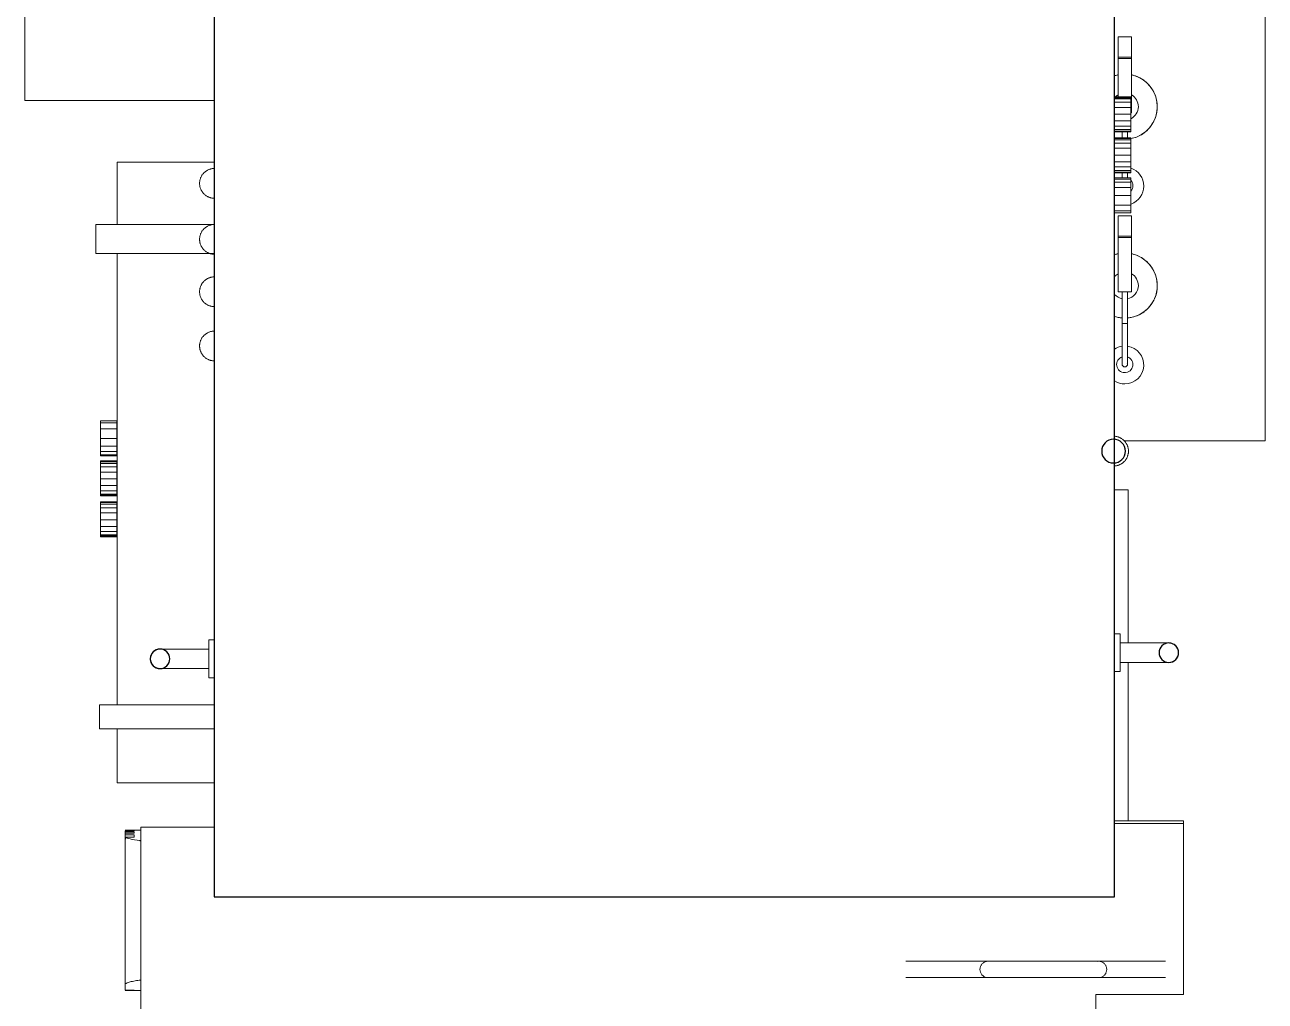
# Model space of a CAD drawing. Header units: millimetres. Extents: x -22696 to 333987, y -7117 to 2643871.
# Drawn here: x 20515 to 22803, y 829 to 2630 of the extents above; entities that cross this region are included whole.
import ezdxf

# ---------------------------------------------------------------- set-up
doc = ezdxf.new("R2010")
doc.units = ezdxf.units.MM
for name, color, linetype, lineweight in [('A__MASS', 7, 'Continuous', 25), ('A_FFE_SA', 7, 'Continuous', 9), ('A_Mass', 7, 'Continuous', 9)]:
    doc.layers.add(name, color=color, linetype=linetype, lineweight=lineweight)

# ---------------------------------------------------------------- blocks, each defined once
blk = doc.blocks.new('FIRE_TRUCK_-_medium_size_13644 - Camion Man-V2-00-Ground Floor Plan')
at = {"layer": 'A__MASS'}
for p, q in [((-1866.1, 8206.9), (-1866.1, 2146.1)), ((-205.3, 2146.1), (-205.3, 8206.9)), ((-1866.1, 2146.1), (-205.3, 2146.1))]:
    blk.add_line(p, q, dxfattribs=at)
for centre, radius, start, end in [((-207.2, 2968.5), 21.9, 90, 270), ((-207.2, 2968.5), 21.9, 270, 90), ((-105.3, 2596.6), 18, 90, 270), ((-105.3, 2596.6), 18, 270, 90), ((-1966.1, 2585.3), 18, 90, 270), ((-1966.1, 2585.3), 18, 270, 90)]:
    blk.add_arc(centre, radius, start, end, dxfattribs=at)
at = {"layer": 'A_FFE_SA'}
for p, q in [((-199, 3695), (-199, 3732.5)), ((-199, 3732.5), (-174, 3732.5)), ((-174, 3732.5), (-174, 3695)), ((-199, 3692.5), (-199, 3695)), ((-199, 3695), (-174, 3695)), ((-199, 3621.8), (-199, 3692.5)), ((-199, 3692.5), (-174, 3692.5)), ((-174, 3695), (-174, 3692.5)), ((-174, 3692.5), (-174, 3592.5)), ((-175.3, 3592.5), (-174, 3592.5)), ((-191.5, 3557.2), (-191.5, 3546.4)), ((-181.5, 3546.4), (-181.5, 3557.2)), ((-199, 3365), (-199, 3402.5)), ((-199, 3402.5), (-174, 3402.5)), ((-174, 3402.5), (-174, 3365)), ((-199, 3362.5), (-199, 3365)), ((-199, 3365), (-174, 3365)), ((-174, 3365), (-174, 3362.5)), ((-199, 3262.5), (-199, 3362.5)), ((-199, 3362.5), (-174, 3362.5)), ((-174, 3362.5), (-174, 3262.5)), ((-199, 3262.5), (-174, 3262.5)), ((-191.5, 3262.5), (-191.5, 3203.9)), ((-181.5, 3203.9), (-181.5, 3262.5))]:
    blk.add_line(p, q, dxfattribs=at)
at = {"layer": 'A_FFE_SA', "flags": 128}
for points in [[(-191.5, 3481.1), (-191.5, 3478.9), (-191.5, 3476.9), (-191.5, 3474.9), (-191.5, 3473)], [(-181.5, 3472.6), (-181.5, 3473.8), (-181.5, 3475.7), (-181.5, 3477.7), (-181.5, 3479.8), (-181.5, 3481.8)], [(-191.5, 3203.9), (-191.5, 3201.1), (-191.5, 3198.2), (-191.5, 3195.4), (-191.5, 3192.5), (-191.5, 3189.7), (-191.5, 3186.9), (-191.5, 3184.1), (-191.5, 3181.3), (-191.5, 3178.5), (-191.5, 3175.8), (-191.5, 3173.1), (-191.5, 3170.4), (-191.5, 3167.8), (-191.5, 3165.3), (-191.5, 3162.7), (-191.5, 3160.3), (-191.5, 3157.9), (-191.5, 3155.5), (-191.5, 3153.3), (-191.5, 3151.1), (-191.5, 3148.9), (-191.5, 3146.9), (-191.5, 3144.9), (-191.5, 3143), (-191.5, 3141.2), (-191.5, 3139.5), (-191.5, 3137.9), (-191.5, 3136.4), (-191.5, 3135), (-191.5, 3133.6), (-191.5, 3132.4), (-191.5, 3131.3), (-191.5, 3130.3), (-191.5, 3129.4), (-191.5, 3128.9)], [(-181.5, 3128.9), (-181.5, 3129.7), (-181.5, 3130.7), (-181.5, 3131.8), (-181.5, 3132.9), (-181.5, 3134.2), (-181.5, 3135.5), (-181.5, 3137), (-181.5, 3138.6), (-181.5, 3140.2), (-181.5, 3142), (-181.5, 3143.8), (-181.5, 3145.7), (-181.5, 3147.7), (-181.5, 3149.8), (-181.5, 3152), (-181.5, 3154.2), (-181.5, 3156.5), (-181.5, 3158.9), (-181.5, 3161.3), (-181.5, 3163.8), (-181.5, 3166.3), (-181.5, 3168.9), (-181.5, 3171.5), (-181.5, 3174.2), (-181.5, 3176.9), (-181.5, 3179.7), (-181.5, 3182.4), (-181.5, 3185.2), (-181.5, 3188.1), (-181.5, 3190.9), (-181.5, 3193.7), (-181.5, 3196.6), (-181.5, 3199.4), (-181.5, 3202.3), (-181.5, 3203.9)]]:
    blk.add_lwpolyline(points, dxfattribs=at)
at = {"layer": 'A_FFE_SA'}
for centre, radius, start, end in [((-186.5, 3603.9), 60, 102.8571, 108.6928), ((-186.5, 3603.9), 60, 103.5958, 108.402), ((-186.5, 3603.9), 60, 0, 77.1429), ((-186.5, 3603.9), 60, 53.7334, 76.4042), ((-186.5, 3603.9), 60, 27.1143, 49.4839), ((-186.5, 3603.9), 25, 120, 134.1373), ((-186.5, 3603.9), 25, 0, 60), ((-186.5, 3603.9), 60, 0, 23.3606), ((-186.5, 3603.9), 60, 280.7748, 360), ((-186.5, 3603.9), 25, 296.7383, 0), ((-186.5, 3603.9), 60, 336.6394, 360), ((-186.5, 3603.9), 60, 310.5161, 332.8857), ((-186.5, 3603.9), 60, 251.3072, 254.8852), ((-186.5, 3603.9), 60, 251.598, 253.8061), ((-186.5, 3603.9), 60, 283.5958, 306.2666), ((-186.5, 3457.4), 35, 289.181, 70.819), ((-186.5, 3458.2), 15, 318.5764, 41.4236), ((-186.5, 3273.9), 60, 102.8571, 108.6928), ((-186.5, 3273.9), 60, 103.5958, 108.402), ((-186.5, 3273.9), 60, 0, 77.1429), ((-186.5, 3273.9), 60, 53.7334, 76.4042), ((-186.5, 3273.9), 60, 27.1143, 49.4839), ((-186.5, 3273.9), 25, 120, 139.2793), ((-186.5, 3273.9), 25, 0, 60), ((-186.5, 3273.9), 60, 0, 23.3606), ((-186.5, 3273.9), 25, 280.7995, 0), ((-186.5, 3273.9), 60, 274.7268, 360), ((-186.5, 3273.9), 60, 336.6394, 360), ((-186.5, 3273.9), 25, 220.7207, 259.2003), ((-186.5, 3273.9), 60, 310.5161, 332.8857), ((-186.5, 3273.9), 60, 251.3072, 265.2729), ((-186.5, 3273.9), 60, 251.598, 256.4042), ((-186.5, 3273.9), 60, 258.9629, 265.2574), ((-186.5, 3273.9), 60, 274.7423, 281.0371), ((-186.5, 3273.9), 60, 283.5958, 306.2666), ((-186.5, 3127.4), 35, 97.6659, 123.0703), ((-186.5, 3127.4), 35, 270, 81.8884), ((-186.5, 3128.2), 15, 108.0989, 270), ((-186.5, 3128.2), 15, 270, 70.5593), ((-186.5, 3128.2), 15, 264.9501, 270), ((-186.5, 3128.2), 15, 270, 275.0499), ((-186.5, 3127.4), 35, 236.9297, 270)]:
    blk.add_arc(centre, radius, start, end, dxfattribs=at)
for points in [[(-186.5, 3204.1), (-187.1, 3204.1), (-188.2, 3204.1), (-189.8, 3204.1), (-190.9, 3204), (-191.3, 3204), (-191.4, 3203.9)], [(-181.5, 3203.9), (-181.6, 3204), (-182.1, 3204), (-183.2, 3204.1), (-184.7, 3204.1), (-185.9, 3204.1), (-186.5, 3204.1)], [(-186.5, 3123.9), (-187.1, 3123.9), (-188.2, 3124.1), (-189.8, 3125), (-190.9, 3126.4), (-191.5, 3128), (-191.5, 3129.2), (-191.4, 3129.8)], [(-182.1, 3131.4), (-181.8, 3130.9), (-181.4, 3129.8), (-181.4, 3128), (-182, 3126.4), (-183.2, 3125), (-184.7, 3124.1), (-185.9, 3123.9), (-186.5, 3123.9)]]:
    blk.add_open_spline(points, degree=3, dxfattribs=at)
at = {"layer": 'A_Mass'}
for p, q in [((-2215.7, 6142.2), (-2215.7, 3615)), ((72.5, 2987.3), (72.5, 6132.3)), ((-175.3, 3621.8), (-205.3, 3621.8)), ((-205.3, 3620.3), (-175.3, 3620.3)), ((-205.3, 3618.2), (-175.3, 3618.2)), ((-175.3, 3621.8), (-175.3, 3620.3)), ((-175.3, 3620.3), (-175.3, 3618.2)), ((-175.3, 3618.2), (-175.3, 3612.2)), ((-2215.7, 3615), (-1866.1, 3615)), ((-205.3, 3612.2), (-175.3, 3612.2)), ((-205.3, 3602.6), (-175.3, 3602.6)), ((-175.3, 3612.2), (-175.3, 3602.6)), ((-175.3, 3602.6), (-175.3, 3590.1)), ((-205.3, 3590.1), (-175.3, 3590.1)), ((-205.3, 3577.7), (-175.3, 3577.7)), ((-175.3, 3590.1), (-175.3, 3577.7)), ((-175.3, 3577.7), (-175.3, 3568.2)), ((-205.3, 3568.2), (-175.3, 3568.2)), ((-205.3, 3561.7), (-175.3, 3561.7)), ((-205.3, 3558.7), (-175.3, 3558.7)), ((-205.3, 3558.5), (-175.3, 3558.5)), ((-205.3, 3557.2), (-175.3, 3557.2)), ((-175.3, 3568.2), (-175.3, 3561.7)), ((-175.3, 3561.7), (-175.3, 3558.7)), ((-175.3, 3558.5), (-175.3, 3557.2)), ((-175.3, 3546.4), (-205.3, 3546.4)), ((-205.3, 3544.9), (-175.3, 3544.9)), ((-205.3, 3542.9), (-175.3, 3542.9)), ((-205.3, 3536.8), (-175.3, 3536.8)), ((-205.3, 3527.2), (-175.3, 3527.2)), ((-175.3, 3546.4), (-175.3, 3544.9)), ((-175.3, 3544.9), (-175.3, 3542.9)), ((-175.3, 3542.9), (-175.3, 3536.8)), ((-175.3, 3536.8), (-175.3, 3527.2)), ((-175.3, 3527.2), (-175.3, 3514.7)), ((-2045.2, 3501.7), (-2045.2, 3386.5)), ((-2045.2, 3501.7), (-1965.2, 3501.7)), ((-1965.2, 3501.7), (-1866.1, 3501.7)), ((-205.3, 3514.7), (-175.3, 3514.7)), ((-205.3, 3502.4), (-175.3, 3502.4)), ((-175.3, 3514.7), (-175.3, 3502.4)), ((-175.3, 3502.4), (-175.3, 3492.8)), ((-205.3, 3492.8), (-175.3, 3492.8)), ((-205.3, 3486.3), (-175.3, 3486.3)), ((-205.3, 3483.3), (-175.3, 3483.3)), ((-205.3, 3483.1), (-175.3, 3483.1)), ((-205.3, 3481.8), (-175.3, 3481.8)), ((-175.3, 3492.8), (-175.3, 3486.3)), ((-175.3, 3486.3), (-175.3, 3483.3)), ((-175.3, 3483.1), (-175.3, 3481.8)), ((-205.3, 3472.6), (-175.3, 3472.6)), ((-205.3, 3470.3), (-175.3, 3470.3)), ((-205.3, 3464.6), (-175.3, 3464.6)), ((-175.3, 3472.6), (-175.3, 3470.3)), ((-175.3, 3470.3), (-175.3, 3464.6)), ((-175.3, 3464.6), (-175.3, 3454.6)), ((-205.3, 3454.6), (-175.3, 3454.6)), ((-205.3, 3440.3), (-175.3, 3440.3)), ((-175.3, 3454.6), (-175.3, 3440.3)), ((-175.3, 3440.3), (-175.3, 3422.3)), ((-205.3, 3422.3), (-175.3, 3422.3)), ((-205.3, 3411.6), (-175.3, 3411.6)), ((-175.3, 3422.3), (-175.3, 3411.6)), ((-175.3, 3411.6), (-175.3, 3408)), ((-2084.9, 3386.5), (-2084.9, 3333)), ((-2084.9, 3386.5), (-1994.9, 3386.5)), ((-1994.9, 3386.5), (-1866.1, 3386.5)), ((-175.3, 3408), (-205.3, 3408)), ((-1994.9, 3333), (-2084.9, 3333)), ((-2045.2, 3333), (-2045.2, 2500.5)), ((-1866.1, 3333), (-1994.9, 3333)), ((-2076.1, 3020.5), (-2076.1, 3024.2)), ((-2076.1, 3024.2), (-2046.1, 3024.2)), ((-2076.1, 3009.8), (-2076.1, 3020.5)), ((-2046.1, 3020.5), (-2076.1, 3020.5)), ((-2046.1, 3024.2), (-2046.1, 3020.5)), ((-2046.1, 3020.5), (-2046.1, 3009.8)), ((-2076.1, 2991.9), (-2076.1, 3009.8)), ((-2046.1, 3009.8), (-2076.1, 3009.8)), ((-2046.1, 3009.8), (-2046.1, 2991.9)), ((-2076.1, 2977.5), (-2076.1, 2991.9)), ((-2046.1, 2991.9), (-2076.1, 2991.9)), ((-2076.1, 2967.6), (-2076.1, 2977.5)), ((-2046.1, 2977.5), (-2076.1, 2977.5)), ((-2046.1, 2991.9), (-2046.1, 2977.5)), ((-2046.1, 2977.5), (-2046.1, 2967.6)), ((-188.4, 2987.3), (72.5, 2987.3)), ((-2076.1, 2961.8), (-2076.1, 2967.6)), ((-2046.1, 2967.6), (-2076.1, 2967.6)), ((-2076.1, 2959.5), (-2076.1, 2961.8)), ((-2046.1, 2961.8), (-2076.1, 2961.8)), ((-2046.1, 2959.5), (-2076.1, 2959.5)), ((-2046.1, 2967.6), (-2046.1, 2961.8)), ((-2046.1, 2961.8), (-2046.1, 2959.5)), ((-2076.1, 2949), (-2076.1, 2950.3)), ((-2046.1, 2950.3), (-2076.1, 2950.3)), ((-2046.1, 2949), (-2076.1, 2949)), ((-2076.1, 2945.8), (-2076.1, 2948.8)), ((-2046.1, 2948.8), (-2076.1, 2948.8)), ((-2076.1, 2939.3), (-2076.1, 2945.8)), ((-2046.1, 2945.8), (-2076.1, 2945.8)), ((-2076.1, 2929.8), (-2076.1, 2939.3)), ((-2046.1, 2939.3), (-2076.1, 2939.3)), ((-2076.1, 2917.4), (-2076.1, 2929.8)), ((-2046.1, 2929.8), (-2076.1, 2929.8)), ((-2046.1, 2950.3), (-2046.1, 2949)), ((-2046.1, 2948.8), (-2046.1, 2945.8)), ((-2046.1, 2945.8), (-2046.1, 2939.3)), ((-2046.1, 2939.3), (-2046.1, 2929.8)), ((-2046.1, 2929.8), (-2046.1, 2917.4)), ((-2076.1, 2904.9), (-2076.1, 2917.4)), ((-2046.1, 2917.4), (-2076.1, 2917.4)), ((-2046.1, 2917.4), (-2046.1, 2904.9)), ((-2076.1, 2895.4), (-2076.1, 2904.9)), ((-2046.1, 2904.9), (-2076.1, 2904.9)), ((-2076.1, 2889.3), (-2076.1, 2895.4)), ((-2046.1, 2895.4), (-2076.1, 2895.4)), ((-2076.1, 2887.2), (-2076.1, 2889.3)), ((-2046.1, 2889.3), (-2076.1, 2889.3)), ((-2076.1, 2885.7), (-2076.1, 2887.2)), ((-2046.1, 2887.2), (-2076.1, 2887.2)), ((-2076.1, 2885.7), (-2046.1, 2885.7)), ((-2046.1, 2904.9), (-2046.1, 2895.4)), ((-2046.1, 2895.4), (-2046.1, 2889.3)), ((-2046.1, 2889.3), (-2046.1, 2887.2)), ((-2046.1, 2887.2), (-2046.1, 2885.7)), ((-205.1, 2897.1), (-180.2, 2897.1)), ((-180.2, 2614.4), (-180.2, 2897.1)), ((-2076.1, 2873.6), (-2076.1, 2874.9)), ((-2046.1, 2874.9), (-2076.1, 2874.9)), ((-2046.1, 2873.6), (-2076.1, 2873.6)), ((-2076.1, 2870.4), (-2076.1, 2873.4)), ((-2046.1, 2873.4), (-2076.1, 2873.4)), ((-2076.1, 2864), (-2076.1, 2870.4)), ((-2046.1, 2870.4), (-2076.1, 2870.4)), ((-2076.1, 2854.4), (-2076.1, 2864)), ((-2046.1, 2864), (-2076.1, 2864)), ((-2046.1, 2874.9), (-2046.1, 2873.6)), ((-2046.1, 2873.4), (-2046.1, 2870.4)), ((-2046.1, 2870.4), (-2046.1, 2864)), ((-2046.1, 2864), (-2046.1, 2854.4)), ((-2076.1, 2842), (-2076.1, 2854.4)), ((-2046.1, 2854.4), (-2076.1, 2854.4)), ((-2076.1, 2829.5), (-2076.1, 2842)), ((-2046.1, 2842), (-2076.1, 2842)), ((-2046.1, 2854.4), (-2046.1, 2842)), ((-2046.1, 2842), (-2046.1, 2829.5)), ((-2076.1, 2820), (-2076.1, 2829.5)), ((-2046.1, 2829.5), (-2076.1, 2829.5)), ((-2076.1, 2813.9), (-2076.1, 2820)), ((-2046.1, 2820), (-2076.1, 2820)), ((-2046.1, 2829.5), (-2046.1, 2820)), ((-2046.1, 2820), (-2046.1, 2813.9)), ((-2076.1, 2811.9), (-2076.1, 2813.9)), ((-2046.1, 2813.9), (-2076.1, 2813.9)), ((-2076.1, 2810.3), (-2076.1, 2811.9)), ((-2046.1, 2811.9), (-2076.1, 2811.9)), ((-2076.1, 2810.3), (-2046.1, 2810.3)), ((-2046.1, 2813.9), (-2046.1, 2811.9)), ((-2046.1, 2811.9), (-2046.1, 2810.3)), ((-195.3, 2631.6), (-205.3, 2631.6)), ((-195.3, 2631.6), (-195.3, 2561.6)), ((-1866.1, 2620.3), (-1876.1, 2620.3)), ((-1876.1, 2550.3), (-1876.1, 2620.3)), ((-145.3, 2614.6), (-195.3, 2614.6)), ((-1876.1, 2603.3), (-1926.1, 2603.3)), ((-1926.1, 2567.3), (-1876.1, 2567.3)), ((-195.3, 2578.6), (-145.3, 2578.6)), ((-180.2, 2286.2), (-180.2, 2578.6)), ((-1876.1, 2550.3), (-1866.1, 2550.3)), ((-205.3, 2561.6), (-195.3, 2561.6)), ((-2077.8, 2500.5), (-2077.8, 2456.3)), ((-2077.8, 2500.5), (-1987.8, 2500.5)), ((-1987.8, 2500.5), (-1866.1, 2500.5)), ((-1987.8, 2456.3), (-2077.8, 2456.3)), ((-2045.2, 2456.3), (-2045.2, 2356.3)), ((-1866.1, 2456.3), (-1987.8, 2456.3)), ((-1965.2, 2356.3), (-2045.2, 2356.3)), ((-1866.1, 2356.3), (-1965.2, 2356.3)), ((-2001.7, 2269.2), (-2030.4, 2269.2)), ((-2030.4, 2269.1), (-2030.4, 2269.1)), ((-2013.9, 2269.1), (-2030.4, 2269.1)), ((-2030.4, 2269.1), (-2013.9, 2269.1)), ((-2030.4, 2266.2), (-2030.4, 2268.2)), ((-2030.4, 2268.2), (-2013.9, 2268.2)), ((-2030.4, 2263.8), (-2030.4, 2266.2)), ((-2013.9, 2266.2), (-2030.4, 2266.2)), ((-2013.9, 2268.2), (-2013.9, 2269.1)), ((-2013.9, 2263.8), (-2013.9, 2266.2)), ((-1866.1, 2275), (-2001.7, 2275)), ((-2001.7, 2275), (-2001.7, 1800)), ((-205.3, 2286.2), (-77.9, 2286.2)), ((-77.9, 2281.2), (-205.3, 2281.2)), ((-77.9, 2286.2), (-77.9, 2281.2)), ((-77.9, 1966.2), (-77.9, 2281.2)), ((-2030.4, 2260.3), (-2030.4, 2263.8)), ((-2030.4, 2263.8), (-2013.9, 2263.8)), ((-2030.4, 2239.2), (-2030.4, 2260.3)), ((-2013.9, 2260.3), (-2030.4, 2260.3)), ((-2029.8, 2256.4), (-2013.9, 2256.4)), ((-2013.9, 2256.4), (-2013.9, 2260.3)), ((-2030.4, 2239.2), (-2030.4, 1984.7)), ((-439.2, 2027.3), (-590.5, 2027.3)), ((-111.3, 2027.3), (-234.3, 2027.3)), ((-590.5, 1997.3), (-439.2, 1997.3)), ((-234.3, 1997.3), (-111.3, 1997.3)), ((-2030.4, 1973.9), (-2030.4, 1984.7)), ((-2013.9, 1973.9), (-2030.4, 1973.9)), ((-2030.4, 1973.1), (-2001.7, 1973.1)), ((-2030.4, 1973.1), (-2030.4, 1973.1)), ((-2030.4, 1973.1), (-2013.9, 1973.1)), ((-2013.9, 1973.1), (-2013.9, 1973.9)), ((-240.1, 1814.2), (-240.1, 1966.2)), ((-240.1, 1966.2), (-77.9, 1966.2))]:
    blk.add_line(p, q, dxfattribs=at)
at = {"layer": 'A_Mass', "flags": 128}
for points in [[(-1865.7, 3489.9), (-1866.8, 3489.9), (-1867.9, 3489.9), (-1869, 3489.7), (-1870.1, 3489.6), (-1871.2, 3489.4), (-1872.2, 3489.2), (-1873.3, 3488.9), (-1874.4, 3488.5), (-1875.4, 3488.2), (-1876.4, 3487.8), (-1877.4, 3487.3), (-1878.4, 3486.8), (-1879.4, 3486.3), (-1880.3, 3485.7), (-1881.2, 3485.1), (-1882.1, 3484.5), (-1883, 3483.8), (-1883.8, 3483.1), (-1884.6, 3482.4), (-1885.4, 3481.6), (-1886.2, 3480.8), (-1886.9, 3480), (-1887.6, 3479.1), (-1888.2, 3478.2), (-1888.8, 3477.3), (-1889.4, 3476.4), (-1890, 3475.4), (-1890.5, 3474.4), (-1890.9, 3473.4), (-1891.3, 3472.4), (-1891.7, 3471.4), (-1892, 3470.3), (-1892.3, 3469.3), (-1892.6, 3468.2), (-1892.8, 3467.1), (-1893, 3466), (-1893.1, 3464.9), (-1893.2, 3463.8), (-1893.2, 3462.7), (-1893.2, 3461.6), (-1893.1, 3460.5), (-1893, 3459.4), (-1892.9, 3458.4), (-1892.7, 3457.3), (-1892.5, 3456.2), (-1892.2, 3455.1), (-1891.9, 3454.1), (-1891.5, 3453), (-1891.1, 3452), (-1890.7, 3451), (-1890.2, 3450), (-1889.7, 3449), (-1889.2, 3448.1), (-1888.6, 3447.2), (-1887.9, 3446.3), (-1887.3, 3445.4), (-1886.6, 3444.5), (-1885.8, 3443.7), (-1885.1, 3442.9), (-1884.3, 3442.2), (-1883.5, 3441.4), (-1882.6, 3440.7), (-1881.7, 3440.1), (-1880.8, 3439.5), (-1879.9, 3438.9), (-1878.9, 3438.3), (-1878, 3437.8), (-1877, 3437.4), (-1875.9, 3436.9), (-1874.9, 3436.5), (-1873.9, 3436.2), (-1872.8, 3435.9), (-1871.7, 3435.6), (-1870.7, 3435.4), (-1869.6, 3435.2), (-1868.5, 3435.1), (-1867.4, 3435), (-1866.3, 3435)], [(-1865.7, 3386.6), (-1866.8, 3386.6), (-1867.9, 3386.6), (-1869, 3386.5), (-1870.1, 3386.3), (-1871.2, 3386.1), (-1872.2, 3385.9), (-1873.3, 3385.6), (-1874.4, 3385.3), (-1875.4, 3384.9), (-1876.4, 3384.5), (-1877.4, 3384), (-1878.4, 3383.5), (-1879.4, 3383), (-1880.3, 3382.4), (-1881.2, 3381.8), (-1882.1, 3381.2), (-1883, 3380.5), (-1883.8, 3379.8), (-1884.6, 3379.1), (-1885.4, 3378.3), (-1886.2, 3377.5), (-1886.9, 3376.7), (-1887.6, 3375.8), (-1888.2, 3374.9), (-1888.8, 3374), (-1889.4, 3373.1), (-1890, 3372.1), (-1890.5, 3371.1), (-1890.9, 3370.1), (-1891.3, 3369.1), (-1891.7, 3368.1), (-1892, 3367), (-1892.3, 3366), (-1892.6, 3364.9), (-1892.8, 3363.8), (-1893, 3362.7), (-1893.1, 3361.6), (-1893.2, 3360.5), (-1893.2, 3359.4), (-1893.2, 3358.3), (-1893.1, 3357.2), (-1893, 3356.2), (-1892.9, 3355.1), (-1892.7, 3354), (-1892.5, 3352.9), (-1892.2, 3351.8), (-1891.9, 3350.8), (-1891.5, 3349.7), (-1891.1, 3348.7), (-1890.7, 3347.7), (-1890.2, 3346.7), (-1889.7, 3345.7), (-1889.2, 3344.8), (-1888.6, 3343.9), (-1887.9, 3343), (-1887.3, 3342.1), (-1886.6, 3341.2), (-1885.8, 3340.4), (-1885.1, 3339.6), (-1884.3, 3338.9), (-1883.5, 3338.1), (-1882.6, 3337.5), (-1881.7, 3336.8), (-1880.8, 3336.2), (-1879.9, 3335.6), (-1878.9, 3335), (-1878, 3334.5), (-1877, 3334.1), (-1875.9, 3333.6), (-1874.9, 3333.2), (-1873.9, 3332.9), (-1872.8, 3332.6), (-1871.7, 3332.3), (-1870.7, 3332.1), (-1869.6, 3331.9), (-1868.5, 3331.8), (-1867.4, 3331.7), (-1866.3, 3331.7)], [(-1865.7, 3289.9), (-1866.8, 3289.9), (-1867.9, 3289.9), (-1869, 3289.7), (-1870.1, 3289.6), (-1871.2, 3289.4), (-1872.2, 3289.2), (-1873.3, 3288.9), (-1874.4, 3288.5), (-1875.4, 3288.2), (-1876.4, 3287.8), (-1877.4, 3287.3), (-1878.4, 3286.8), (-1879.4, 3286.3), (-1880.3, 3285.7), (-1881.2, 3285.1), (-1882.1, 3284.5), (-1883, 3283.8), (-1883.8, 3283.1), (-1884.6, 3282.4), (-1885.4, 3281.6), (-1886.2, 3280.8), (-1886.9, 3280), (-1887.6, 3279.1), (-1888.2, 3278.2), (-1888.8, 3277.3), (-1889.4, 3276.4), (-1890, 3275.4), (-1890.5, 3274.4), (-1890.9, 3273.4), (-1891.3, 3272.4), (-1891.7, 3271.4), (-1892, 3270.3), (-1892.3, 3269.3), (-1892.6, 3268.2), (-1892.8, 3267.1), (-1893, 3266), (-1893.1, 3264.9), (-1893.2, 3263.8), (-1893.2, 3262.7), (-1893.2, 3261.6), (-1893.1, 3260.5), (-1893, 3259.4), (-1892.9, 3258.4), (-1892.7, 3257.3), (-1892.5, 3256.2), (-1892.2, 3255.1), (-1891.9, 3254.1), (-1891.5, 3253), (-1891.1, 3252), (-1890.7, 3251), (-1890.2, 3250), (-1889.7, 3249), (-1889.2, 3248.1), (-1888.6, 3247.2), (-1887.9, 3246.3), (-1887.3, 3245.4), (-1886.6, 3244.5), (-1885.8, 3243.7), (-1885.1, 3242.9), (-1884.3, 3242.2), (-1883.5, 3241.4), (-1882.6, 3240.7), (-1881.7, 3240.1), (-1880.8, 3239.5), (-1879.9, 3238.9), (-1878.9, 3238.3), (-1878, 3237.8), (-1877, 3237.4), (-1875.9, 3236.9), (-1874.9, 3236.5), (-1873.9, 3236.2), (-1872.8, 3235.9), (-1871.7, 3235.6), (-1870.7, 3235.4), (-1869.6, 3235.2), (-1868.5, 3235.1), (-1867.4, 3235), (-1866.3, 3235)], [(-1865.7, 3189.9), (-1866.8, 3189.9), (-1867.9, 3189.9), (-1869, 3189.7), (-1870.1, 3189.6), (-1871.2, 3189.4), (-1872.2, 3189.2), (-1873.3, 3188.9), (-1874.4, 3188.5), (-1875.4, 3188.2), (-1876.4, 3187.8), (-1877.4, 3187.3), (-1878.4, 3186.8), (-1879.4, 3186.3), (-1880.3, 3185.7), (-1881.2, 3185.1), (-1882.1, 3184.5), (-1883, 3183.8), (-1883.8, 3183.1), (-1884.6, 3182.4), (-1885.4, 3181.6), (-1886.2, 3180.8), (-1886.9, 3180), (-1887.6, 3179.1), (-1888.2, 3178.2), (-1888.8, 3177.3), (-1889.4, 3176.4), (-1890, 3175.4), (-1890.5, 3174.4), (-1890.9, 3173.4), (-1891.3, 3172.4), (-1891.7, 3171.4), (-1892, 3170.3), (-1892.3, 3169.3), (-1892.6, 3168.2), (-1892.8, 3167.1), (-1893, 3166), (-1893.1, 3164.9), (-1893.2, 3163.8), (-1893.2, 3162.7), (-1893.2, 3161.6), (-1893.1, 3160.5), (-1893, 3159.4), (-1892.9, 3158.4), (-1892.7, 3157.3), (-1892.5, 3156.2), (-1892.2, 3155.1), (-1891.9, 3154.1), (-1891.5, 3153), (-1891.1, 3152), (-1890.7, 3151), (-1890.2, 3150), (-1889.7, 3149), (-1889.2, 3148.1), (-1888.6, 3147.2), (-1887.9, 3146.3), (-1887.3, 3145.4), (-1886.6, 3144.5), (-1885.8, 3143.7), (-1885.1, 3142.9), (-1884.3, 3142.2), (-1883.5, 3141.4), (-1882.6, 3140.7), (-1881.7, 3140.1), (-1880.8, 3139.5), (-1879.9, 3138.9), (-1878.9, 3138.3), (-1878, 3137.8), (-1877, 3137.4), (-1875.9, 3136.9), (-1874.9, 3136.5), (-1873.9, 3136.2), (-1872.8, 3135.9), (-1871.7, 3135.6), (-1870.7, 3135.4), (-1869.6, 3135.2), (-1868.5, 3135.1), (-1867.4, 3135), (-1866.3, 3135)], [(-183.7, 2982.8), (-184.3, 2983.8), (-185, 2984.7), (-185.6, 2985.5), (-186.3, 2986.4), (-187.1, 2987.2), (-187.8, 2988), (-188.6, 2988.8), (-189.4, 2989.5), (-190.3, 2990.2), (-191.2, 2990.8), (-192.1, 2991.5), (-193, 2992), (-194, 2992.6), (-194.9, 2993.1), (-195.9, 2993.6), (-196.9, 2994), (-198, 2994.4), (-199, 2994.7), (-200.1, 2995), (-201.1, 2995.3), (-202.2, 2995.5), (-203.3, 2995.7), (-204.4, 2995.8), (-205.5, 2995.9)], [(-183.7, 2982.8), (-184.3, 2983.8), (-185, 2984.7), (-185.6, 2985.5), (-186.3, 2986.4), (-187.1, 2987.2), (-187.8, 2988), (-188.6, 2988.8), (-189.4, 2989.5), (-190.3, 2990.2), (-191.2, 2990.8), (-192.1, 2991.5), (-193, 2992), (-194, 2992.6), (-194.9, 2993.1), (-195.9, 2993.6), (-196.9, 2994), (-198, 2994.4), (-199, 2994.7), (-200.1, 2995), (-201.1, 2995.3), (-202.2, 2995.5), (-203.3, 2995.7), (-204.4, 2995.8), (-205.5, 2995.9)], [(-205, 2941.1), (-203.9, 2941.2), (-202.8, 2941.3), (-201.7, 2941.5), (-200.7, 2941.8), (-199.6, 2942), (-198.5, 2942.4), (-197.5, 2942.7), (-196.5, 2943.1), (-195.5, 2943.6), (-194.5, 2944.1), (-193.5, 2944.6), (-192.6, 2945.2), (-191.7, 2945.8), (-190.8, 2946.4), (-189.9, 2947.1), (-189.1, 2947.8), (-188.2, 2948.5), (-187.5, 2949.3), (-186.7, 2950.1), (-186, 2951), (-185.3, 2951.8), (-184.7, 2952.7), (-184, 2953.6), (-183.5, 2954.6), (-182.9, 2955.5), (-182.4, 2956.5), (-182, 2957.5), (-181.6, 2958.5), (-181.2, 2959.5), (-180.8, 2960.6), (-180.6, 2961.6), (-180.3, 2962.7), (-180.1, 2963.8), (-179.9, 2964.9), (-179.8, 2966), (-179.7, 2967.1), (-179.7, 2968.2), (-179.7, 2969.3), (-179.8, 2970.4), (-179.9, 2971.5), (-180, 2972.6), (-180.2, 2973.6), (-180.4, 2974.7), (-180.7, 2975.8), (-181, 2976.8), (-181.3, 2977.9), (-181.7, 2978.9), (-182.2, 2979.9), (-182.7, 2980.9), (-183.2, 2981.9), (-183.7, 2982.8), (-184.3, 2983.8), (-185, 2984.7), (-185.6, 2985.5), (-186.3, 2986.4), (-187.1, 2987.2), (-187.8, 2988), (-188.6, 2988.8), (-189.4, 2989.5), (-190.3, 2990.2), (-191.2, 2990.8), (-192.1, 2991.5), (-193, 2992), (-194, 2992.6), (-194.9, 2993.1), (-195.9, 2993.6), (-196.9, 2994), (-198, 2994.4), (-199, 2994.7), (-200.1, 2995), (-201.1, 2995.3), (-202.2, 2995.5), (-203.3, 2995.7), (-204.4, 2995.8), (-205.5, 2995.9)], [(-181.3, 2977.9), (-181.7, 2978.9), (-182.2, 2979.9), (-182.7, 2980.9), (-183.2, 2981.9)], [(-181.3, 2977.9), (-181.7, 2978.9), (-182.2, 2979.9), (-182.7, 2980.9), (-183.2, 2981.9)], [(-182, 2957.5), (-181.6, 2958.5), (-181.2, 2959.5), (-180.8, 2960.6), (-180.6, 2961.6), (-180.3, 2962.7), (-180.1, 2963.8), (-179.9, 2964.9), (-179.8, 2966), (-179.7, 2967.1), (-179.7, 2968.2), (-179.7, 2969.3), (-179.8, 2970.4), (-179.9, 2971.5), (-180, 2972.6), (-180.2, 2973.6), (-180.4, 2974.7), (-180.7, 2975.8), (-181, 2976.8)], [(-182, 2957.5), (-181.6, 2958.5), (-181.2, 2959.5), (-180.8, 2960.6), (-180.6, 2961.6), (-180.3, 2962.7), (-180.1, 2963.8), (-179.9, 2964.9), (-179.8, 2966), (-179.7, 2967.1), (-179.7, 2968.2), (-179.7, 2969.3), (-179.8, 2970.4), (-179.9, 2971.5), (-180, 2972.6), (-180.2, 2973.6), (-180.4, 2974.7), (-180.7, 2975.8), (-181, 2976.8)], [(-205, 2941.1), (-203.9, 2941.2), (-202.8, 2941.3), (-201.7, 2941.5), (-200.7, 2941.8), (-199.6, 2942)], [(-205, 2941.1), (-203.9, 2941.2), (-202.8, 2941.3), (-201.7, 2941.5), (-200.7, 2941.8), (-199.6, 2942)], [(-198.5, 2942.4), (-197.5, 2942.7), (-196.5, 2943.1), (-195.5, 2943.6), (-194.5, 2944.1), (-193.5, 2944.6), (-192.6, 2945.2), (-191.7, 2945.8), (-190.8, 2946.4), (-189.9, 2947.1), (-189.1, 2947.8), (-188.2, 2948.5), (-187.5, 2949.3)], [(-198.5, 2942.4), (-197.5, 2942.7), (-196.5, 2943.1), (-195.5, 2943.6), (-194.5, 2944.1), (-193.5, 2944.6), (-192.6, 2945.2), (-191.7, 2945.8), (-190.8, 2946.4), (-189.9, 2947.1), (-189.1, 2947.8), (-188.2, 2948.5), (-187.5, 2949.3)], [(-145.3, 2614.6), (-143.7, 2614.6), (-142.1, 2614.6), (-140.5, 2614.6), (-138.9, 2614.6), (-137.3, 2614.6), (-135.8, 2614.6), (-134.2, 2614.6), (-132.7, 2614.6), (-131.2, 2614.6), (-129.7, 2614.6), (-128.2, 2614.6), (-126.8, 2614.6), (-125.4, 2614.6), (-124, 2614.6), (-122.7, 2614.6), (-121.4, 2614.6), (-120.1, 2614.6), (-118.9, 2614.6), (-117.7, 2614.6), (-116.6, 2614.6), (-115.5, 2614.6), (-114.5, 2614.6), (-113.5, 2614.6), (-112.5, 2614.6), (-111.6, 2614.6), (-110.8, 2614.6), (-110, 2614.6), (-109.3, 2614.6), (-108.6, 2614.6), (-108, 2614.6), (-107.5, 2614.6), (-107, 2614.6), (-106.5, 2614.6), (-106.2, 2614.6), (-105.9, 2614.6), (-105.6, 2614.6)], [(-105.3, 2614.6), (-104.6, 2614.5), (-103.8, 2614.5), (-103.1, 2614.4), (-102.4, 2614.3), (-101.7, 2614.2), (-101, 2614), (-100.3, 2613.9), (-99.6, 2613.6), (-98.9, 2613.4), (-98.3, 2613.1), (-97.6, 2612.8), (-97, 2612.5), (-96.3, 2612.2), (-95.7, 2611.8), (-95.1, 2611.4), (-94.5, 2611), (-94, 2610.5), (-93.4, 2610.1), (-92.9, 2609.6)], [(-92.4, 2609.1), (-91.9, 2608.6), (-91.4, 2608), (-91, 2607.5), (-90.5, 2606.9), (-90.1, 2606.3), (-89.8, 2605.7), (-89.4, 2605), (-89.1, 2604.4), (-88.8, 2603.7), (-88.5, 2603.1), (-88.3, 2602.4), (-88, 2601.7), (-87.8, 2601), (-87.7, 2600.3), (-87.5, 2599.6), (-87.4, 2598.9), (-87.4, 2598.2), (-87.3, 2597.5), (-87.3, 2596.7)], [(-1984.1, 2585.8), (-1984.1, 2586.5), (-1984, 2587.3), (-1983.9, 2588), (-1983.8, 2588.7), (-1983.7, 2589.4), (-1983.5, 2590.1), (-1983.3, 2590.8), (-1983.1, 2591.5), (-1982.8, 2592.1), (-1982.5, 2592.8), (-1982.2, 2593.4), (-1981.9, 2594.1), (-1981.5, 2594.7), (-1981.1, 2595.3), (-1980.7, 2595.9), (-1980.3, 2596.5), (-1979.8, 2597), (-1979.3, 2597.6), (-1978.8, 2598.1), (-1978.3, 2598.6), (-1977.8, 2599), (-1977.2, 2599.5), (-1976.6, 2599.9), (-1976, 2600.3), (-1975.4, 2600.7), (-1974.8, 2601.1), (-1974.2, 2601.4), (-1973.5, 2601.7), (-1972.8, 2602), (-1972.2, 2602.3), (-1971.5, 2602.5), (-1970.8, 2602.7), (-1970.1, 2602.9), (-1969.4, 2603), (-1968.7, 2603.1), (-1968, 2603.2), (-1967.2, 2603.3), (-1966.5, 2603.3)], [(-1965.9, 2603.3), (-1965.6, 2603.3), (-1965.3, 2603.3), (-1965, 2603.3), (-1964.6, 2603.3), (-1964.1, 2603.3), (-1963.6, 2603.3), (-1963, 2603.3), (-1962.3, 2603.3), (-1961.6, 2603.3), (-1960.9, 2603.3), (-1960, 2603.3), (-1959.2, 2603.3), (-1958.2, 2603.3), (-1957.2, 2603.3), (-1956.2, 2603.3), (-1955.1, 2603.3), (-1954, 2603.3), (-1952.8, 2603.3), (-1951.6, 2603.3), (-1950.4, 2603.3), (-1949.1, 2603.3), (-1947.8, 2603.3), (-1946.4, 2603.3), (-1945, 2603.3), (-1943.6, 2603.3), (-1942.1, 2603.3), (-1940.6, 2603.3), (-1939.1, 2603.3), (-1937.6, 2603.3), (-1936.1, 2603.3), (-1934.5, 2603.3), (-1932.9, 2603.3), (-1931.4, 2603.3), (-1929.8, 2603.3), (-1928.2, 2603.3), (-1926.6, 2603.3), (-1926.1, 2603.3)], [(-87.3, 2596), (-87.3, 2595.3), (-87.4, 2594.6), (-87.5, 2593.9), (-87.6, 2593.2), (-87.8, 2592.5), (-87.9, 2591.8), (-88.1, 2591.1), (-88.4, 2590.4), (-88.6, 2589.7), (-88.9, 2589.1), (-89.2, 2588.4), (-89.6, 2587.8), (-89.9, 2587.2), (-90.3, 2586.6), (-90.7, 2586), (-91.2, 2585.4), (-91.6, 2584.8), (-92.1, 2584.3), (-92.6, 2583.8), (-93.1, 2583.3), (-93.7, 2582.8), (-94.2, 2582.4), (-94.8, 2581.9), (-95.4, 2581.5), (-96, 2581.1), (-96.6, 2580.8), (-97.3, 2580.4), (-97.9, 2580.1), (-98.6, 2579.8), (-99.3, 2579.6), (-99.9, 2579.4), (-100.6, 2579.2), (-101.3, 2579), (-102, 2578.8), (-102.7, 2578.7), (-103.5, 2578.6), (-104.2, 2578.6), (-104.9, 2578.6)], [(-1979.1, 2572.8), (-1979.5, 2573.3), (-1980, 2573.8), (-1980.5, 2574.4), (-1980.9, 2575), (-1981.3, 2575.6), (-1981.7, 2576.2), (-1982, 2576.8), (-1982.3, 2577.5), (-1982.6, 2578.1), (-1982.9, 2578.8), (-1983.2, 2579.5), (-1983.4, 2580.1), (-1983.6, 2580.8), (-1983.7, 2581.5), (-1983.9, 2582.2), (-1984, 2583), (-1984.1, 2583.7), (-1984.1, 2584.4), (-1984.1, 2585.1)], [(-1966.1, 2567.3), (-1966.9, 2567.3), (-1967.6, 2567.4), (-1968.3, 2567.4), (-1969, 2567.5), (-1969.7, 2567.7), (-1970.4, 2567.8), (-1971.1, 2568), (-1971.8, 2568.2), (-1972.5, 2568.5), (-1973.2, 2568.7), (-1973.8, 2569), (-1974.5, 2569.3), (-1975.1, 2569.7), (-1975.7, 2570), (-1976.3, 2570.4), (-1976.9, 2570.9), (-1977.5, 2571.3), (-1978, 2571.8), (-1978.5, 2572.3)], [(-1926.1, 2567.3), (-1927.7, 2567.3), (-1929.3, 2567.3), (-1930.9, 2567.3), (-1932.5, 2567.3), (-1934.1, 2567.3), (-1935.6, 2567.3), (-1937.2, 2567.3), (-1938.7, 2567.3), (-1940.2, 2567.3), (-1941.7, 2567.3), (-1943.2, 2567.3), (-1944.6, 2567.3), (-1946, 2567.3), (-1947.4, 2567.3), (-1948.7, 2567.3), (-1950, 2567.3), (-1951.3, 2567.3), (-1952.5, 2567.3), (-1953.7, 2567.3), (-1954.8, 2567.3), (-1955.9, 2567.3), (-1957, 2567.3), (-1958, 2567.3), (-1958.9, 2567.3), (-1959.8, 2567.3), (-1960.6, 2567.3), (-1961.4, 2567.3), (-1962.1, 2567.3), (-1962.8, 2567.3), (-1963.4, 2567.3), (-1964, 2567.3), (-1964.5, 2567.3), (-1964.9, 2567.3), (-1965.3, 2567.3), (-1965.6, 2567.3), (-1965.8, 2567.3)], [(-105.6, 2578.6), (-105.8, 2578.6), (-106.1, 2578.6), (-106.4, 2578.6), (-106.8, 2578.6), (-107.3, 2578.6), (-107.8, 2578.6), (-108.4, 2578.6), (-109.1, 2578.6), (-109.8, 2578.6), (-110.6, 2578.6), (-111.4, 2578.6), (-112.3, 2578.6), (-113.2, 2578.6), (-114.2, 2578.6), (-115.2, 2578.6), (-116.3, 2578.6), (-117.4, 2578.6), (-118.6, 2578.6), (-119.8, 2578.6), (-121, 2578.6), (-122.3, 2578.6), (-123.7, 2578.6), (-125, 2578.6), (-126.4, 2578.6), (-127.9, 2578.6), (-129.3, 2578.6), (-130.8, 2578.6), (-132.3, 2578.6), (-133.8, 2578.6), (-135.4, 2578.6), (-136.9, 2578.6), (-138.5, 2578.6), (-140.1, 2578.6), (-141.7, 2578.6), (-143.3, 2578.6), (-144.9, 2578.6), (-145.3, 2578.6)], [(-2029.8, 2256.4), (-2030.3, 2247.9), (-2030.4, 2239.2)], [(-234.3, 2027.3), (-236.6, 2027.3), (-239, 2027.3), (-241.7, 2027.3), (-244.4, 2027.3), (-247.4, 2027.3), (-250.4, 2027.3), (-253.7, 2027.3), (-257, 2027.3), (-260.5, 2027.3), (-264, 2027.3), (-267.7, 2027.3), (-271.6, 2027.3), (-275.5, 2027.3), (-279.5, 2027.3), (-283.6, 2027.3), (-287.8, 2027.3), (-292.1, 2027.3), (-296.4, 2027.3), (-300.8, 2027.3), (-305.3, 2027.3), (-309.8, 2027.3), (-314.3, 2027.3), (-318.9, 2027.3), (-323.5, 2027.3), (-328.2, 2027.3), (-332.8, 2027.3), (-337.5, 2027.3), (-342.1, 2027.3), (-346.8, 2027.3), (-351.4, 2027.3), (-356, 2027.3), (-360.6, 2027.3), (-365.1, 2027.3), (-369.6, 2027.3), (-374, 2027.3), (-378.4, 2027.3), (-382.7, 2027.3), (-386.9, 2027.3), (-391.1, 2027.3), (-395.2, 2027.3), (-399.1, 2027.3), (-403, 2027.3), (-406.8, 2027.3), (-410.4, 2027.3), (-413.9, 2027.3), (-417.4, 2027.3), (-420.6, 2027.3), (-423.8, 2027.3), (-426.8, 2027.3), (-429.6, 2027.3), (-432.4, 2027.3), (-434.9, 2027.3), (-437.3, 2027.3), (-439.2, 2027.3)], [(-439.2, 1997.3), (-437, 1997.3), (-434.6, 1997.3), (-432, 1997.3), (-429.2, 1997.3), (-426.4, 1997.3), (-423.3, 1997.3), (-420.2, 1997.3), (-416.9, 1997.3), (-413.4, 1997.3), (-409.9, 1997.3), (-406.2, 1997.3), (-402.4, 1997.3), (-398.6, 1997.3), (-394.6, 1997.3), (-390.5, 1997.3), (-386.3, 1997.3), (-382.1, 1997.3), (-377.8, 1997.3), (-373.4, 1997.3), (-368.9, 1997.3), (-364.5, 1997.3), (-359.9, 1997.3), (-355.3, 1997.3), (-350.7, 1997.3), (-346.1, 1997.3), (-341.4, 1997.3), (-336.8, 1997.3), (-332.1, 1997.3), (-327.5, 1997.3), (-322.9, 1997.3), (-318.2, 1997.3), (-313.7, 1997.3), (-309.1, 1997.3), (-304.6, 1997.3), (-300.2, 1997.3), (-295.8, 1997.3), (-291.4, 1997.3), (-287.2, 1997.3), (-283, 1997.3), (-278.9, 1997.3), (-274.9, 1997.3), (-271, 1997.3), (-267.2, 1997.3), (-263.5, 1997.3), (-259.9, 1997.3), (-256.5, 1997.3), (-253.2, 1997.3), (-250, 1997.3), (-246.9, 1997.3), (-244, 1997.3), (-241.3, 1997.3), (-238.7, 1997.3), (-236.2, 1997.3), (-234.3, 1997.3)]]:
    blk.add_lwpolyline(points, dxfattribs=at)
at = {"layer": 'A_Mass'}
for points, knots in [([(-2001.8, 2249.6), (-2002.4, 2249.7), (-2010.2, 2250.7), (-2022.8, 2253), (-2028.6, 2255.3), (-2029.8, 2256.4)], [0.4809353, 0.4809353, 0.4809353, 0.4809353, 0.5, 0.75, 1, 1, 1, 1]), ([(-437.2, 2027.2), (-438.7, 2027.4), (-441.9, 2027.3), (-446.5, 2025.6), (-450.4, 2022.2), (-453, 2017.6), (-453.6, 2014.1), (-453.6, 2012.3)], [-0.5447975, -0.5447975, -0.5447975, -0.5447975, -0.4444444, -0.3333333, -0.2222222, -0.1111111, 0, 0, 0, 0]), ([(-2030.4, 1984.7), (-2030.4, 1985.3), (-2029.4, 1986.5), (-2024.9, 1988.4), (-2017.5, 1990.3), (-2009.3, 1991.7), (-2003.8, 1992.4), (-2002, 1992.6)], [0, 0, 0, 0, 0.125, 0.25, 0.375, 0.5, 0.5557272, 0.5557272, 0.5557272, 0.5557272]), ([(-453.6, 2012.3), (-453.6, 2010.6), (-453, 2007), (-450.4, 2002.4), (-446.5, 1999), (-441.9, 1997.3), (-438.7, 1997.2), (-437.2, 1997.5)], [-1, -1, -1, -1, -0.8888889, -0.7777778, -0.6666667, -0.5555556, -0.4553503, -0.4553503, -0.4553503, -0.4553503])]:
    blk.add_open_spline(points, degree=3, knots=knots, dxfattribs=at)
for points in [[(-236.7, 2027.1), (-235.1, 2027.4), (-231.7, 2027.4), (-227, 2025.6), (-223, 2022.2), (-220.4, 2017.6), (-219.8, 2014.1), (-219.8, 2012.3)], [(-219.8, 2012.3), (-219.8, 2010.5), (-220.4, 2007), (-223, 2002.4), (-226.9, 1999), (-231.7, 1997.2), (-235.1, 1997.2), (-236.7, 1997.5)]]:
    blk.add_open_spline(points, degree=3, dxfattribs=at)

msp = doc.modelspace()

# ---------------------------------------------------------------- block references
at = {"layer": 'A_Mass'}
msp.add_blockref('FIRE_TRUCK_-_medium_size_13644 - Camion Man-V2-00-Ground Floor Plan', (22730.7, -1125), dxfattribs=at)

doc.saveas('drawing.dxf')
